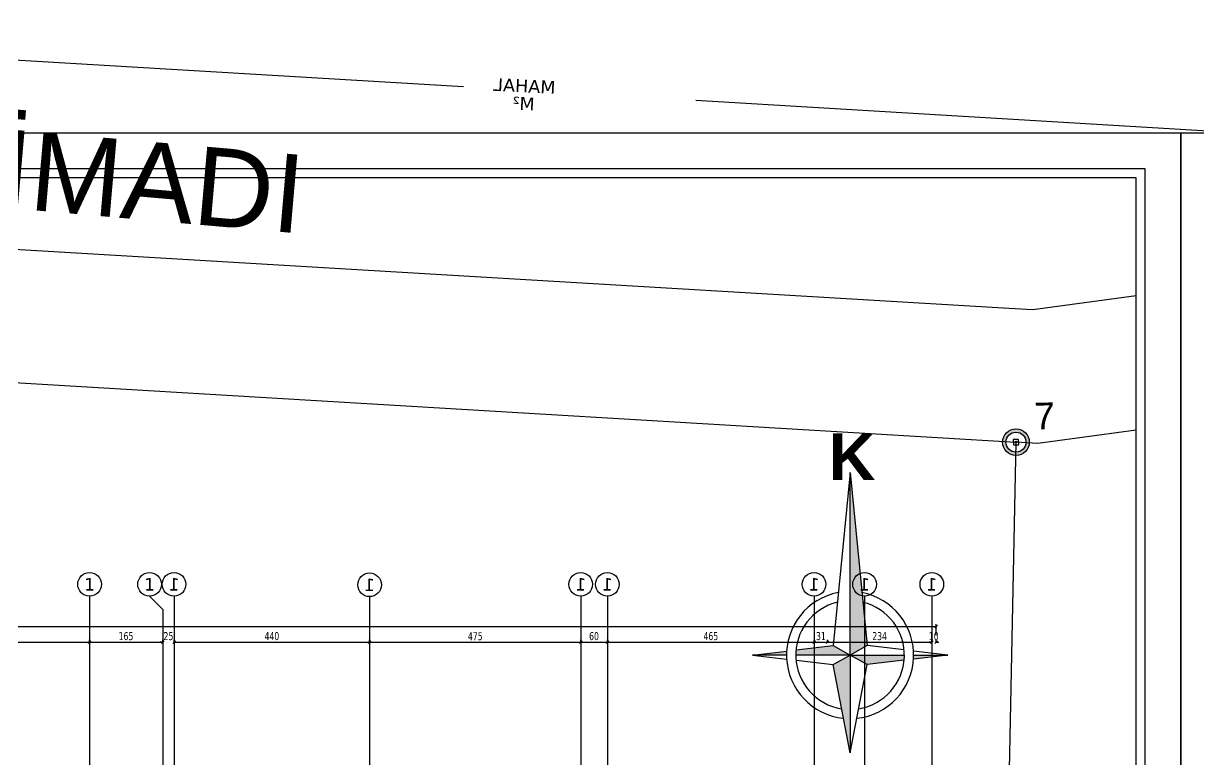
# Model space of a CAD drawing. Header units: millimetres. Extents: x 43168.9 to 43194.6, y -25545.1 to -25543.4.
# Drawn here: x 43169.575 to 43170.104, y -25543.792 to -25543.461 of the extents above; entities that cross this region are included whole.
import ezdxf
from ezdxf.enums import TextEntityAlignment as Align

# ---------------------------------------------------------------- set-up
doc = ezdxf.new("R2010")
doc.units = ezdxf.units.MM
doc.header["$LTSCALE"] = 200
doc.linetypes.add('DASHDOT', pattern=[1, 0.5, -0.25, 0, -0.25])
doc.linetypes.add('DASHDOT2', pattern=[0.5, 0.25, -0.125, 0, -0.125])
for name, color, linetype in [('aks_sgh', 5, 'DASHDOT2'), ('arsasiniri_sgh', 10, 'Continuous'), ('gor-2_sgh', 161, 'Continuous'), ('olcuaks_sgh', 41, 'Continuous'), ('pafta_sgh', 11, 'Continuous'), ('sembol_sgh', 8, 'Continuous'), ('yapi-yaklasma_sgh', 41, 'DASHDOT')]:
    doc.layers.add(name, color=color, linetype=linetype)
doc.styles.add('1-200', font='arial.ttf', dxfattribs={"height": 60})
doc.styles.add('ARIAL', font='arial.ttf')
doc.styles.add('dim', font='VERDANA.TTF', dxfattribs={"width": 0.7})
doc.styles.add('İSİM', font='arialbd.ttf')
doc.styles.add('text1', font='VERDANA.TTF')

msp = doc.modelspace()

# ---------------------------------------------------------------- hatches: boundary and pattern name
h = msp.add_hatch(color=256)
edge = h.paths.add_edge_path()
edge.add_arc((43170.02175433064, -25543.64896207385), 0.006000000000000217, 0, 360)
edge = h.paths.add_edge_path(flags=16)
edge.add_arc((43170.02175433064, -25543.64896207385), 0.004500000000000163, 0, 360)
h = msp.add_hatch(color=256)
h.paths.add_polyline_path([(43169.94710169571, -25543.7447503391), (43169.95472998886, -25543.74048799865), (43169.94708875686, -25543.66266736568)])
h.paths.add_polyline_path([(43169.94710169571, -25543.7447503391), (43169.95473133224, -25543.74901027441), (43169.97142759442, -25543.74704919951, 0.02359947775909238), (43169.9715359768, -25543.74474648749)])
h.paths.add_polyline_path([(43169.99105869797, -25543.74474341009), (43169.97571031327, -25543.74474582948, -0.0158025875491012), (43169.97565347308, -25543.74655284502)])
h.paths.add_polyline_path([(43169.94710169571, -25543.7447503391), (43169.93947340256, -25543.74901267954), (43169.94710862471, -25543.78870734137)])
h.paths.add_polyline_path([(43169.94710169571, -25543.7447503391), (43169.93947205918, -25543.74049040378), (43169.922775797, -25543.74245147869, 0.02359947775906951), (43169.92266741462, -25543.74475419071)])
h.paths.add_polyline_path([(43169.91849307816, -25543.74475484871, -0.01580258754909673), (43169.91854991834, -25543.74294783317), (43169.90314469345, -25543.7447572681)])

# ---------------------------------------------------------------- linework, layer by layer
at = {"color": 0, "linetype": 'ByBlock', "lineweight": -2}
for p, q in [((43170.02292542961, -25543.64773385269), (43170.02052610948, -25543.64779097488)), ((43170.02052610948, -25543.64779097488), (43170.02058323168, -25543.65019029501)), ((43170.0229825518, -25543.65013317281), (43170.02292542961, -25543.64773385269)), ((43170.02058323168, -25543.65019029501), (43170.0229825518, -25543.65013317281)), ((43170.02218857239, -25543.64937611985), (43170.02132008889, -25543.64854802784)), ((43170.02216837665, -25543.64852783209), (43170.02134028463, -25543.6493963156)), ((43169.98527904157, -25543.73251939969), (43169.98647904157, -25543.73131939969)), ((43169.60427904157, -25543.73951939969), (43169.60547904157, -25543.73831939969)), ((43169.60547904157, -25543.73831939969), (43169.60427904157, -25543.73951939969)), ((43169.63727904157, -25543.73951939969), (43169.63847904157, -25543.73831939969)), ((43169.63727904157, -25543.73951939969), (43169.63847904157, -25543.73831939969)), ((43169.64347904157, -25543.73831939969), (43169.64227904157, -25543.73951939969)), ((43169.64347904157, -25543.73831939969), (43169.64227904157, -25543.73951939969)), ((43169.73027904157, -25543.73951939969), (43169.73147904157, -25543.73831939969)), ((43169.73147904157, -25543.73831939969), (43169.73027904157, -25543.73951939969)), ((43169.82647904157, -25543.73831939969), (43169.82527904157, -25543.73951939969)), ((43169.82527904157, -25543.73951939969), (43169.82647904157, -25543.73831939969)), ((43169.83727904157, -25543.73951939969), (43169.83847904157, -25543.73831939969)), ((43169.83847904157, -25543.73831939969), (43169.83727904157, -25543.73951939969)), ((43169.93027904157, -25543.73951939969), (43169.93147904157, -25543.73831939969)), ((43169.93147904157, -25543.73831939969), (43169.93027904157, -25543.73951939969)), ((43169.93640293692, -25543.73951939969), (43169.93760293692, -25543.73831939969)), ((43169.93760293692, -25543.73831939969), (43169.93640293692, -25543.73951939969)), ((43169.98327904157, -25543.73951939969), (43169.98447904157, -25543.73831939969)), ((43169.98327904157, -25543.73951939969), (43169.98447904157, -25543.73831939969)), ((43169.98647904157, -25543.73831939969), (43169.98527904157, -25543.73951939969))]:
    msp.add_line(p, q, dxfattribs=at)
at = {"color": 7}
for p, q in [((43169.94708875686, -25543.66266736568), (43169.93947205918, -25543.74049040378)), ((43169.94708875686, -25543.66266736568), (43169.95472998886, -25543.74048799865)), ((43169.94710169571, -25543.7447503391), (43169.94708875686, -25543.66266736568)), ((43169.94710169571, -25543.7447503391), (43169.94708875686, -25543.66266736568)), ((43169.90314469345, -25543.7447572681), (43169.91854991834, -25543.74294783317)), ((43169.922775797, -25543.74245147869), (43169.93947205918, -25543.74049040378)), ((43169.93947205918, -25543.74049040378), (43169.94710169571, -25543.7447503391)), ((43169.93947205918, -25543.74049040378), (43169.94710169571, -25543.7447503391)), ((43169.95472998886, -25543.74048799865), (43169.94710169571, -25543.7447503391)), ((43169.95472998886, -25543.74048799865), (43169.94710169571, -25543.7447503391)), ((43169.97142686846, -25543.74244380975), (43169.95472998886, -25543.74048799865)), ((43169.99105869797, -25543.74474341009), (43169.9756529034, -25543.74293883195)), ((43169.91849307816, -25543.74475484871), (43169.90314469345, -25543.7447572681)), ((43169.91849307816, -25543.74475484871), (43169.90314469345, -25543.7447572681)), ((43169.90314469345, -25543.7447572681), (43169.91855048802, -25543.74656184624)), ((43169.94710169571, -25543.7447503391), (43169.92266741462, -25543.74475419071)), ((43169.94710169571, -25543.7447503391), (43169.92266741462, -25543.74475419071)), ((43169.92277652295, -25543.74705686844), (43169.93947340256, -25543.74901267954)), ((43169.93947340256, -25543.74901267954), (43169.94710169571, -25543.7447503391)), ((43169.93947340256, -25543.74901267954), (43169.94710169571, -25543.7447503391)), ((43169.94710169571, -25543.7447503391), (43169.9715359768, -25543.74474648749)), ((43169.94710169571, -25543.7447503391), (43169.9715359768, -25543.74474648749)), ((43169.94710169571, -25543.7447503391), (43169.94710862471, -25543.78870734137)), ((43169.94710169571, -25543.7447503391), (43169.94710862471, -25543.78870734137)), ((43169.95473133224, -25543.74901027441), (43169.94710169571, -25543.7447503391)), ((43169.95473133224, -25543.74901027441), (43169.94710169571, -25543.7447503391)), ((43169.97142759442, -25543.74704919951), (43169.95473133224, -25543.74901027441)), ((43169.99105869797, -25543.74474341009), (43169.97565347308, -25543.74655284502)), ((43169.97571031327, -25543.74474582948), (43169.99105869797, -25543.74474341009)), ((43169.97571031327, -25543.74474582948), (43169.99105869797, -25543.74474341009)), ((43169.94710862471, -25543.78870734137), (43169.93947340256, -25543.74901267954)), ((43169.94710862471, -25543.78870734137), (43169.95473133224, -25543.74901027441))]:
    msp.add_line(p, q, dxfattribs=at)
for p, q in [((43169.60487904157, -25543.71823939969), (43169.60487904157, -25543.74091939969)), ((43169.63187904157, -25543.71823939969), (43169.63187904157, -25543.71823939969)), ((43169.64287904157, -25543.71823939969), (43169.64287904157, -25543.74091939969)), ((43169.73087904157, -25543.71845654697), (43169.73087904157, -25543.74113654697)), ((43169.82587904157, -25543.71823939969), (43169.82587904157, -25543.74091939969)), ((43169.83787904157, -25543.71823939969), (43169.83787904157, -25543.74091939969)), ((43169.93087904157, -25543.71823939969), (43169.93087904157, -25543.74091939969)), ((43169.9536205472, -25543.71823939969), (43169.9536205472, -25543.74091939969)), ((43169.98387904157, -25543.71823939969), (43169.98387904157, -25543.74091939969))]:
    msp.add_line(p, q)
at = {"color": 0, "linetype": 'Continuous', "lineweight": -2}
for radius in [0.006000000000000217, 0.004500000000000163]:
    msp.add_circle((43170.02175433064, -25543.64896207385), radius, dxfattribs=at)
at = {"linetype": 'Continuous'}
for centre, radius in [((43169.60487904157, -25543.71291939969), 0.005320000000002938), ((43169.63187904157, -25543.71291939969), 0.005320000000002938), ((43169.64287904157, -25543.71291939969), 0.00532000000000553), ((43169.73087904157, -25543.71313654697), 0.00532000000000553), ((43169.82587904157, -25543.71291939969), 0.00532000000000553), ((43169.83787904157, -25543.71291939969), 0.00532000000000553), ((43169.93087904157, -25543.71291939969), 0.00532000000000553), ((43169.9536205472, -25543.71291939969), 0.00532000000000553), ((43169.98387904157, -25543.71291939969), 0.00532000000000553)]:
    msp.add_circle(centre, radius, dxfattribs=at)
at = {"color": 7}
for radius, start, end in [(0.02860861790853578, 100.6659485674119, 264.0307343470944), (0.02860861790853578, 275.9873293893386, 79.35211584571553), (0.02443428139211692, 103.5423291579417, 261.0398015638304), (0.02443428139211692, 278.9782618278438, 76.47573334144992)]:
    msp.add_arc((43169.94710169571, -25543.7447503391), radius, start, end, dxfattribs=at)
at = {"layer": 'aks_sgh'}
for p, q in [((43169.63187904157, -25543.71823939969), (43169.63787904157, -25543.72423939969)), ((43169.63787904157, -25543.72423939969), (43169.63787904157, -25543.74091939969)), ((43169.60487904157, -25543.74091939969), (43169.60487904157, -25544.78991939969)), ((43169.63787904157, -25543.74091939969), (43169.63787904157, -25544.78991939969)), ((43169.64287904157, -25543.74091939969), (43169.64287904157, -25544.78991939969)), ((43169.73087904157, -25543.74091939969), (43169.73087904157, -25544.78991939969)), ((43169.82587904157, -25543.74091939969), (43169.82587904157, -25544.78991939969)), ((43169.83787904157, -25543.74091939969), (43169.83787904157, -25544.78991939969)), ((43169.93087904157, -25543.74091939969), (43169.93087904157, -25544.78991939969)), ((43169.9536205472, -25543.74091939969), (43169.9536205472, -25543.95248021049)), ((43169.98387904157, -25543.74091939969), (43169.98387904157, -25544.78991939969))]:
    msp.add_line(p, q, dxfattribs=at)
at = {"layer": 'arsasiniri_sgh', "color": 14}
for p, q in [((43169.00399999889, -25543.58846993122), (43170.02175584776, -25543.64888774398)), ((43170.07587959111, -25543.64358446196), (43170.03156127883, -25543.64954506102)), ((43170.02175584776, -25543.64888774398), (43170.01253894198, -25544.10046317361)), ((43170.03156127883, -25543.64954506102), (43170.02175891517, -25543.64888792607))]:
    msp.add_line(p, q, dxfattribs=at)
at = {"layer": 'gor-2_sgh'}
for p, q in [((43169.40322365933, -25543.55210484673), (43170.01870545366, -25543.58868277296)), ((43170.02930754157, -25543.58930794139), (43170.07587959111, -25543.58304422554)), ((43170.01870545366, -25543.58868277296), (43170.02930754157, -25543.58930794139))]:
    msp.add_line(p, q, dxfattribs=at)
at = {"layer": 'olcuaks_sgh'}
for p, q in [((43169.03374999903, -25543.73191939969), (43169.98612904157, -25543.73191939969)), ((43169.98587904157, -25543.73591939969), (43169.98587904157, -25543.73091939969)), ((43169.40662904157, -25543.73891939969), (43169.60512904157, -25543.73891939969)), ((43169.60462904157, -25543.73891939969), (43169.63812904157, -25543.73891939969)), ((43169.60487904157, -25543.73891939969), (43169.60487904157, -25543.73791939969)), ((43169.60487904157, -25543.73891939969), (43169.60487904157, -25543.73791939969)), ((43169.63787904157, -25543.73891939969), (43169.63667904157, -25543.73891939969)), ((43169.63787904157, -25543.73891939969), (43169.63787904157, -25543.73791939969)), ((43169.63787904157, -25543.73891939969), (43169.63787904157, -25543.73791939969)), ((43169.64262904157, -25543.73891939969), (43169.73112904157, -25543.73891939969)), ((43169.64287904157, -25543.73891939969), (43169.64287904157, -25543.73791939969)), ((43169.64287904157, -25543.73891939969), (43169.64287904157, -25543.73791939969)), ((43169.64287904157, -25543.73891939969), (43169.64407904157, -25543.73891939969)), ((43169.73062904157, -25543.73891939969), (43169.82612904157, -25543.73891939969)), ((43169.73087904157, -25543.73891939969), (43169.73087904157, -25543.73791939969)), ((43169.73087904157, -25543.73891939969), (43169.73087904157, -25543.73791939969)), ((43169.82562904157, -25543.73891939969), (43169.83812904157, -25543.73891939969)), ((43169.82587904157, -25543.73891939969), (43169.82587904157, -25543.73791939969)), ((43169.82587904157, -25543.73891939969), (43169.82587904157, -25543.73791939969)), ((43169.83762904157, -25543.73891939969), (43169.93112904157, -25543.73891939969)), ((43169.83787904157, -25543.73891939969), (43169.83787904157, -25543.73791939969)), ((43169.83787904157, -25543.73891939969), (43169.83787904157, -25543.73791939969)), ((43169.93062904157, -25543.73891939969), (43169.93725293692, -25543.73891939969)), ((43169.93087904157, -25543.73891939969), (43169.93087904157, -25543.73791939969)), ((43169.93087904157, -25543.73891939969), (43169.93087904157, -25543.73791939969)), ((43169.93675293693, -25543.73891939969), (43169.98412904157, -25543.73891939969)), ((43169.93700293692, -25543.73891939969), (43169.93700293692, -25543.73791939969)), ((43169.93700293692, -25543.73891939969), (43169.93700293692, -25543.73791939969)), ((43169.98387904157, -25543.73891939969), (43169.98267904157, -25543.73891939969)), ((43169.98387904157, -25543.73891939969), (43169.98387904157, -25543.73791939969)), ((43169.98387904157, -25543.73891939969), (43169.98387904157, -25543.73791939969)), ((43169.98587904157, -25543.73891939969), (43169.98587904157, -25543.73791939969)), ((43169.98587904157, -25543.73891939969), (43169.98707904157, -25543.73891939969))]:
    msp.add_line(p, q, dxfattribs=at)
at = {"layer": 'pafta_sgh'}
for p, q in [((43170.09587965573, -25543.51000000002), (43168.91587965573, -25543.51000000002)), ((43170.09587965573, -25544.97000000002), (43170.09587965573, -25543.51000000002)), ((43170.09587965573, -25543.51000000002), (43170.09587965573, -25544.97000000002)), ((43171.27587965573, -25543.51000000002), (43170.09587965573, -25543.51000000002)), ((43170.07987965573, -25543.52600000002), (43168.93187965573, -25543.52600000002)), ((43170.07987965573, -25544.95400000002), (43170.07987965573, -25543.52600000002)), ((43170.07587965573, -25543.53000000002), (43168.93587965573, -25543.53000000002)), ((43170.07587965573, -25544.95000000002), (43170.07587965573, -25543.53000000002))]:
    msp.add_line(p, q, dxfattribs=at)
at = {"layer": 'yapi-yaklasma_sgh', "color": 40}
for p, q in [((43169.29616076373, -25543.46059215289), (43169.7731147559, -25543.48893740714)), ((43169.87763812176, -25543.49514920415), (43170.11601105782, -25543.50931564701))]:
    msp.add_line(p, q, dxfattribs=at)

# ---------------------------------------------------------------- texts
at = {"color": 7, "style": 'İSİM'}
msp.add_text('K', height=0.02099999999993769, rotation=0.009031741386771343, dxfattribs=at).set_placement((43169.94797189353, -25543.66604980128), align=Align.CENTER)
at = {"color": 7, "style": 'text1', "text_generation_flag": 4}
for tag, text, p in [('MAHAL', '', (43169.80054441812, -25543.48866718601)), ('M²', 'm²', (43169.80015104044, -25543.49656028789))]:
    msp.add_attdef(tag, text=text, height=0.00576853899024051, rotation=177.1468448701651, dxfattribs=at).set_placement(p, align=Align.MIDDLE)
at = {"style": 'ARIAL'}
msp.add_attdef('ÇİZİMADI', text='ÇİZİM ADI', height=0.03527999999988168, rotation=354.9971058018882, dxfattribs=at).set_placement((43169.48588309903, -25543.51869641646), align=Align.MIDDLE_LEFT)
at = {"linetype": 'Continuous', "style": 'text1'}
for p in [(43169.60487904157, -25543.71291939969), (43169.63187904157, -25543.71291939969)]:
    msp.add_attdef('1', text='', height=0.005600000000003093, dxfattribs=at).set_placement(p, align=Align.MIDDLE)
at = {"linetype": 'Continuous', "style": 'text1', "text_generation_flag": 4}
for p in [(43169.64287904157, -25543.71291939969), (43169.73087904157, -25543.71313654697), (43169.82587904157, -25543.71291939969), (43169.83787904157, -25543.71291939969), (43169.93087904157, -25543.71291939969), (43169.9536205472, -25543.71291939969), (43169.98387904157, -25543.71291939969)]:
    msp.add_attdef('1', text='', height=0.005600000000000364, rotation=180, dxfattribs=at).set_placement(p, align=Align.MIDDLE)
at = {"layer": 'olcuaks_sgh', "color": 2, "style": 'dim', "width": 0.7}
for s, p in [('165', (43169.61796121753, -25543.73801060184)), ('25', (43169.63816198314, -25543.73800697524)), ('440', (43169.68362284278, -25543.7380081841)), ('475', (43169.77513130484, -25543.73804445006)), ('60', (43169.82967383002, -25543.7380081841)), ('465', (43169.88113130484, -25543.73801060184)), ('31', (43169.93178062658, -25543.73800697524)), ('234', (43169.95708324579, -25543.73800697524)), ('10', (43169.98255451504, -25543.7380081841))]:
    msp.add_text(s, height=0.0036, dxfattribs=at).set_placement(p)
at = {"layer": 'sembol_sgh', "color": 1, "ltscale": 50, "style": '1-200'}
msp.add_text('7', height=0.012, rotation=1.363815402362324, dxfattribs=at).set_placement((43170.03008668966, -25543.64326292233))

doc.saveas('drawing.dxf')
